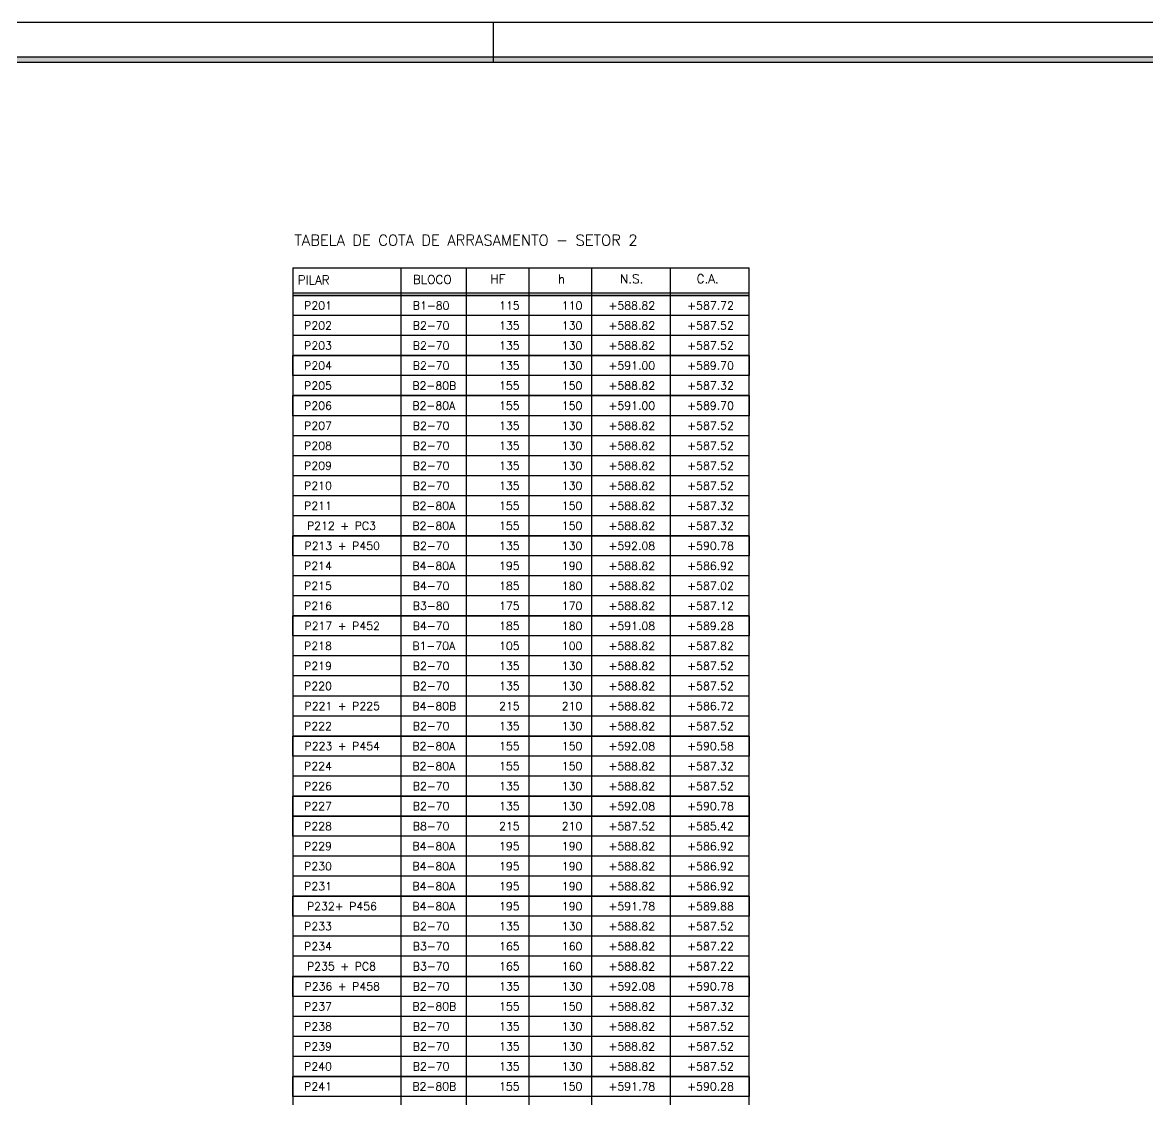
# Model space of a CAD drawing. Extents: x -5876 to 5291, y -572 to 5735.
# Drawn here: x 247 to 2355, y 3718 to 5735 of the extents above; entities that cross this region are included whole.
import ezdxf

# ---------------------------------------------------------------- set-up
doc = ezdxf.new("R2010")
doc.units = 0
doc.header["$LTSCALE"] = 75
doc.header["$MEASUREMENT"] = 0
doc.layers.get('0').update_dxf_attribs({"color": 245, "linetype": 'CONTINUOUS'})
for name, color, linetype in [('16', 5, 'CONTINUOUS'), ('226', 9, 'CONTINUOUS'), ('228', 7, 'CONTINUOUS'), ('241', 4, 'CONTINUOUS'), ('243', 9, 'CONTINUOUS'), ('246', 3, 'CONTINUOUS'), ('247', 10, 'CONTINUOUS'), ('7', 2, 'CONTINUOUS')]:
    doc.layers.add(name, color=color, linetype=linetype)
doc.styles.get("Standard").update_dxf_attribs({"font": 'ROMANS.SHX'})

msp = doc.modelspace()

# ---------------------------------------------------------------- linework, layer by layer
msp.add_line((1128.788708, 5735.409286), (1128.788708, 5660.409286))
for points in [[(-5876.211292, -572.090714), (5291.288708, -572.090714), (5291.288708, 5735.409286), (-5876.211292, 5735.409286), (-5876.211292, -572.090714)], [(5216.288708, -497.090714), (5216.288708, -507.590714), (-5699.211292, -507.590714), (-5699.211292, 5670.909286), (5216.288708, 5670.909286), (5216.288708, 5660.409286), (-5688.711292, 5660.409286), (-5688.711292, -497.090714), (5216.288708, -497.090714)], [(-5688.711292, -497.090714), (5216.288708, -497.090714), (5216.288708, 5660.409286), (-5688.711292, 5660.409286), (-5688.711292, -497.090714)]]:
    msp.add_lwpolyline(points)
for points in [[(-5688.711292, 5660.409286), (-5699.211292, 5670.909286), (5216.288708, 5670.909286)], [(-5688.711292, 5660.409286), (5216.288708, 5670.909286), (5216.288708, 5660.409286)]]:
    msp.add_solid(points)
at = {"layer": '226'}
for points in [[(753.665921, 4099.097576), (1608.665921, 4099.097576), (1608.665921, 4061.597576), (753.665921, 4061.597576), (753.665921, 4099.097576)], [(753.665921, 3761.597576), (1608.665921, 3761.597576), (1608.665921, 3724.097576), (753.665921, 3724.097576), (753.665921, 3761.597576)]]:
    msp.add_lwpolyline(points, dxfattribs=at)
at = {"layer": '241'}
msp.add_lwpolyline([(753.665921, 4249.097576), (1608.665921, 4249.097576), (1608.665921, 4211.597576), (753.665921, 4211.597576), (753.665921, 4249.097576)], dxfattribs=at)
at = {"layer": '243'}
for points in [[(753.665921, 5111.597576), (1608.665921, 5111.597576), (1608.665921, 5074.097576), (753.665921, 5074.097576), (753.665921, 5111.597576)], [(753.665921, 5036.597576), (1608.665921, 5036.597576), (1608.665921, 4999.097576), (753.665921, 4999.097576), (753.665921, 5036.597576)]]:
    msp.add_lwpolyline(points, dxfattribs=at)
at = {"layer": '246'}
for points in [[(753.665921, 4774.097576), (1608.665921, 4774.097576), (1608.665921, 4736.597576), (753.665921, 4736.597576), (753.665921, 4774.097576)], [(753.665921, 4399.097576), (1608.665921, 4399.097576), (1608.665921, 4361.597576), (753.665921, 4361.597576), (753.665921, 4399.097576)], [(753.665921, 4286.597576), (1608.665921, 4286.597576), (1608.665921, 4249.097576), (753.665921, 4249.097576), (753.665921, 4286.597576)], [(753.665921, 3949.097576), (1608.665921, 3949.097576), (1608.665921, 3911.597576), (753.665921, 3911.597576), (753.665921, 3949.097576)]]:
    msp.add_lwpolyline(points, dxfattribs=at)
at = {"layer": '247'}
msp.add_lwpolyline([(753.665921, 4624.097576), (1608.665921, 4624.097576), (1608.665921, 4586.597576), (753.665921, 4586.597576), (753.665921, 4624.097576)], dxfattribs=at)
at = {"layer": '7'}
for p, q in [((753.665921, 5275.736548), (1608.665921, 5275.736548)), ((753.665921, 5229.06335), (1608.665921, 5229.06335)), ((753.665921, 5224.097576), (1608.665921, 5224.097576)), ((753.665921, 5224.097576), (1608.665921, 5224.097576))]:
    msp.add_line(p, q, dxfattribs=at)
at = {"layer": '7', "color": 2}
for p, q in [((753.665921, 5275.736548), (753.665921, 5224.097576)), ((956.165921, 5224.097576), (956.165921, 5275.736548)), ((1078.665921, 5224.097576), (1078.665921, 5275.736548)), ((1196.165921, 5224.097576), (1196.165921, 5275.736548)), ((1313.665921, 5224.097576), (1313.665921, 5275.736548)), ((1461.165921, 5224.097576), (1461.165921, 5275.736548)), ((1608.665921, 5224.097576), (1608.665921, 5275.736548)), ((956.165921, 5224.097576), (753.665921, 5224.097576)), ((956.165921, 5224.097576), (753.665921, 5224.097576)), ((956.165921, 5224.097576), (753.665921, 5224.097576)), ((956.165921, 5224.097576), (753.665921, 5224.097576)), ((753.665921, 5224.097576), (753.665921, 5186.597576)), ((956.165921, 5224.097576), (753.665921, 5224.097576)), ((1078.665921, 5224.097576), (956.165921, 5224.097576)), ((1078.665921, 5224.097576), (956.165921, 5224.097576)), ((1078.665921, 5224.097576), (956.165921, 5224.097576)), ((1078.665921, 5224.097576), (956.165921, 5224.097576)), ((956.165921, 5186.597576), (956.165921, 5224.097576)), ((1078.665921, 5224.097576), (956.165921, 5224.097576)), ((1196.165921, 5224.097576), (1078.665921, 5224.097576)), ((1196.165921, 5224.097576), (1078.665921, 5224.097576)), ((1196.165921, 5224.097576), (1078.665921, 5224.097576)), ((1196.165921, 5224.097576), (1078.665921, 5224.097576)), ((1078.665921, 5186.597576), (1078.665921, 5224.097576)), ((1196.165921, 5224.097576), (1078.665921, 5224.097576)), ((1313.665921, 5224.097576), (1196.165921, 5224.097576)), ((1313.665921, 5224.097576), (1196.165921, 5224.097576)), ((1313.665921, 5224.097576), (1196.165921, 5224.097576)), ((1313.665921, 5224.097576), (1196.165921, 5224.097576)), ((1196.165921, 5186.597576), (1196.165921, 5224.097576)), ((1313.665921, 5224.097576), (1196.165921, 5224.097576)), ((1461.165921, 5224.097576), (1313.665921, 5224.097576)), ((1461.165921, 5224.097576), (1313.665921, 5224.097576)), ((1461.165921, 5224.097576), (1313.665921, 5224.097576)), ((1461.165921, 5224.097576), (1313.665921, 5224.097576)), ((1313.665921, 5186.597576), (1313.665921, 5224.097576)), ((1461.165921, 5224.097576), (1313.665921, 5224.097576)), ((1608.665921, 5224.097576), (1461.165921, 5224.097576)), ((1608.665921, 5224.097576), (1461.165921, 5224.097576)), ((1608.665921, 5224.097576), (1461.165921, 5224.097576)), ((1608.665921, 5224.097576), (1461.165921, 5224.097576)), ((1461.165921, 5186.597576), (1461.165921, 5224.097576)), ((1608.665921, 5224.097576), (1461.165921, 5224.097576)), ((1608.665921, 5186.597576), (1608.665921, 5224.097576)), ((956.165921, 5186.597576), (753.665921, 5186.597576)), ((753.665921, 5186.597576), (753.665921, 5149.097576)), ((1078.665921, 5186.597576), (956.165921, 5186.597576)), ((956.165921, 5149.097576), (956.165921, 5186.597576)), ((1196.165921, 5186.597576), (1078.665921, 5186.597576)), ((1078.665921, 5149.097576), (1078.665921, 5186.597576)), ((1313.665921, 5186.597576), (1196.165921, 5186.597576)), ((1196.165921, 5149.097576), (1196.165921, 5186.597576)), ((1461.165921, 5186.597576), (1313.665921, 5186.597576)), ((1313.665921, 5149.097576), (1313.665921, 5186.597576)), ((1608.665921, 5186.597576), (1461.165921, 5186.597576)), ((1461.165921, 5149.097576), (1461.165921, 5186.597576)), ((1608.665921, 5149.097576), (1608.665921, 5186.597576)), ((956.165921, 5149.097576), (753.665921, 5149.097576)), ((753.665921, 5149.097576), (753.665921, 5111.597576)), ((1078.665921, 5149.097576), (956.165921, 5149.097576)), ((956.165921, 5111.597576), (956.165921, 5149.097576)), ((1196.165921, 5149.097576), (1078.665921, 5149.097576)), ((1078.665921, 5111.597576), (1078.665921, 5149.097576)), ((1313.665921, 5149.097576), (1196.165921, 5149.097576)), ((1196.165921, 5111.597576), (1196.165921, 5149.097576)), ((1461.165921, 5149.097576), (1313.665921, 5149.097576)), ((1313.665921, 5111.597576), (1313.665921, 5149.097576)), ((1608.665921, 5149.097576), (1461.165921, 5149.097576)), ((1461.165921, 5111.597576), (1461.165921, 5149.097576)), ((1608.665921, 5111.597576), (1608.665921, 5149.097576)), ((956.165921, 5111.597576), (753.665921, 5111.597576)), ((753.665921, 5111.597576), (753.665921, 5074.097576)), ((1078.665921, 5111.597576), (956.165921, 5111.597576)), ((956.165921, 5074.097576), (956.165921, 5111.597576)), ((1196.165921, 5111.597576), (1078.665921, 5111.597576)), ((1078.665921, 5074.097576), (1078.665921, 5111.597576)), ((1313.665921, 5111.597576), (1196.165921, 5111.597576)), ((1196.165921, 5074.097576), (1196.165921, 5111.597576)), ((1461.165921, 5111.597576), (1313.665921, 5111.597576)), ((1313.665921, 5074.097576), (1313.665921, 5111.597576)), ((1608.665921, 5111.597576), (1461.165921, 5111.597576)), ((1461.165921, 5074.097576), (1461.165921, 5111.597576)), ((1608.665921, 5074.097576), (1608.665921, 5111.597576)), ((956.165921, 5074.097576), (753.665921, 5074.097576)), ((753.665921, 5074.097576), (753.665921, 5036.597576)), ((1078.665921, 5074.097576), (956.165921, 5074.097576)), ((956.165921, 5036.597576), (956.165921, 5074.097576)), ((1196.165921, 5074.097576), (1078.665921, 5074.097576)), ((1078.665921, 5036.597576), (1078.665921, 5074.097576)), ((1313.665921, 5074.097576), (1196.165921, 5074.097576)), ((1196.165921, 5036.597576), (1196.165921, 5074.097576)), ((1461.165921, 5074.097576), (1313.665921, 5074.097576)), ((1313.665921, 5036.597576), (1313.665921, 5074.097576)), ((1608.665921, 5074.097576), (1461.165921, 5074.097576)), ((1461.165921, 5036.597576), (1461.165921, 5074.097576)), ((1608.665921, 5036.597576), (1608.665921, 5074.097576)), ((956.165921, 5036.597576), (753.665921, 5036.597576)), ((753.665921, 5036.597576), (753.665921, 4999.097576)), ((1078.665921, 5036.597576), (956.165921, 5036.597576)), ((956.165921, 4999.097576), (956.165921, 5036.597576)), ((1196.165921, 5036.597576), (1078.665921, 5036.597576)), ((1078.665921, 4999.097576), (1078.665921, 5036.597576)), ((1313.665921, 5036.597576), (1196.165921, 5036.597576)), ((1196.165921, 4999.097576), (1196.165921, 5036.597576)), ((1461.165921, 5036.597576), (1313.665921, 5036.597576)), ((1313.665921, 4999.097576), (1313.665921, 5036.597576)), ((1608.665921, 5036.597576), (1461.165921, 5036.597576)), ((1461.165921, 4999.097576), (1461.165921, 5036.597576)), ((1608.665921, 4999.097576), (1608.665921, 5036.597576)), ((956.165921, 4999.097576), (753.665921, 4999.097576)), ((753.665921, 4999.097576), (753.665921, 4961.597576)), ((1078.665921, 4999.097576), (956.165921, 4999.097576)), ((956.165921, 4961.597576), (956.165921, 4999.097576)), ((1196.165921, 4999.097576), (1078.665921, 4999.097576)), ((1078.665921, 4961.597576), (1078.665921, 4999.097576)), ((1313.665921, 4999.097576), (1196.165921, 4999.097576)), ((1196.165921, 4961.597576), (1196.165921, 4999.097576)), ((1461.165921, 4999.097576), (1313.665921, 4999.097576)), ((1313.665921, 4961.597576), (1313.665921, 4999.097576)), ((1608.665921, 4999.097576), (1461.165921, 4999.097576)), ((1461.165921, 4961.597576), (1461.165921, 4999.097576)), ((1608.665921, 4961.597576), (1608.665921, 4999.097576)), ((956.165921, 4961.597576), (753.665921, 4961.597576)), ((753.665921, 4961.597576), (753.665921, 4924.097576)), ((1078.665921, 4961.597576), (956.165921, 4961.597576)), ((956.165921, 4924.097576), (956.165921, 4961.597576)), ((1196.165921, 4961.597576), (1078.665921, 4961.597576)), ((1078.665921, 4924.097576), (1078.665921, 4961.597576)), ((1313.665921, 4961.597576), (1196.165921, 4961.597576)), ((1196.165921, 4924.097576), (1196.165921, 4961.597576)), ((1461.165921, 4961.597576), (1313.665921, 4961.597576)), ((1313.665921, 4924.097576), (1313.665921, 4961.597576)), ((1608.665921, 4961.597576), (1461.165921, 4961.597576)), ((1461.165921, 4924.097576), (1461.165921, 4961.597576)), ((1608.665921, 4924.097576), (1608.665921, 4961.597576)), ((956.165921, 4924.097576), (753.665921, 4924.097576)), ((753.665921, 4924.097576), (753.665921, 4886.597576)), ((1078.665921, 4924.097576), (956.165921, 4924.097576)), ((956.165921, 4886.597576), (956.165921, 4924.097576)), ((1196.165921, 4924.097576), (1078.665921, 4924.097576)), ((1078.665921, 4886.597576), (1078.665921, 4924.097576)), ((1313.665921, 4924.097576), (1196.165921, 4924.097576)), ((1196.165921, 4886.597576), (1196.165921, 4924.097576)), ((1461.165921, 4924.097576), (1313.665921, 4924.097576)), ((1313.665921, 4886.597576), (1313.665921, 4924.097576)), ((1608.665921, 4924.097576), (1461.165921, 4924.097576)), ((1461.165921, 4886.597576), (1461.165921, 4924.097576)), ((1608.665921, 4886.597576), (1608.665921, 4924.097576)), ((956.165921, 4886.597576), (753.665921, 4886.597576)), ((753.665921, 4886.597576), (753.665921, 4849.097576)), ((1078.665921, 4886.597576), (956.165921, 4886.597576)), ((956.165921, 4849.097576), (956.165921, 4886.597576)), ((1196.165921, 4886.597576), (1078.665921, 4886.597576)), ((1078.665921, 4849.097576), (1078.665921, 4886.597576)), ((1313.665921, 4886.597576), (1196.165921, 4886.597576)), ((1196.165921, 4849.097576), (1196.165921, 4886.597576)), ((1461.165921, 4886.597576), (1313.665921, 4886.597576)), ((1313.665921, 4849.097576), (1313.665921, 4886.597576)), ((1608.665921, 4886.597576), (1461.165921, 4886.597576)), ((1461.165921, 4849.097576), (1461.165921, 4886.597576)), ((1608.665921, 4849.097576), (1608.665921, 4886.597576)), ((956.165921, 4849.097576), (753.665921, 4849.097576)), ((753.665921, 4849.097576), (753.665921, 4811.597576)), ((1078.665921, 4849.097576), (956.165921, 4849.097576)), ((956.165921, 4811.597576), (956.165921, 4849.097576)), ((1196.165921, 4849.097576), (1078.665921, 4849.097576)), ((1078.665921, 4811.597576), (1078.665921, 4849.097576)), ((1313.665921, 4849.097576), (1196.165921, 4849.097576)), ((1196.165921, 4811.597576), (1196.165921, 4849.097576)), ((1461.165921, 4849.097576), (1313.665921, 4849.097576)), ((1313.665921, 4811.597576), (1313.665921, 4849.097576)), ((1608.665921, 4849.097576), (1461.165921, 4849.097576)), ((1461.165921, 4811.597576), (1461.165921, 4849.097576)), ((1608.665921, 4811.597576), (1608.665921, 4849.097576)), ((956.165921, 4811.597576), (753.665921, 4811.597576)), ((753.665921, 4811.597576), (753.665921, 4774.097576)), ((1078.665921, 4811.597576), (956.165921, 4811.597576)), ((956.165921, 4774.097576), (956.165921, 4811.597576)), ((1196.165921, 4811.597576), (1078.665921, 4811.597576)), ((1078.665921, 4774.097576), (1078.665921, 4811.597576)), ((1313.665921, 4811.597576), (1196.165921, 4811.597576)), ((1196.165921, 4774.097576), (1196.165921, 4811.597576)), ((1461.165921, 4811.597576), (1313.665921, 4811.597576)), ((1313.665921, 4774.097576), (1313.665921, 4811.597576)), ((1608.665921, 4811.597576), (1461.165921, 4811.597576)), ((1461.165921, 4774.097576), (1461.165921, 4811.597576)), ((1608.665921, 4774.097576), (1608.665921, 4811.597576)), ((956.165921, 4774.097576), (753.665921, 4774.097576)), ((753.665921, 4774.097576), (753.665921, 4736.597576)), ((1078.665921, 4774.097576), (956.165921, 4774.097576)), ((956.165921, 4736.597576), (956.165921, 4774.097576)), ((1196.165921, 4774.097576), (1078.665921, 4774.097576)), ((1078.665921, 4736.597576), (1078.665921, 4774.097576)), ((1313.665921, 4774.097576), (1196.165921, 4774.097576)), ((1196.165921, 4736.597576), (1196.165921, 4774.097576)), ((1461.165921, 4774.097576), (1313.665921, 4774.097576)), ((1313.665921, 4736.597576), (1313.665921, 4774.097576)), ((1608.665921, 4774.097576), (1461.165921, 4774.097576)), ((1461.165921, 4736.597576), (1461.165921, 4774.097576)), ((1608.665921, 4736.597576), (1608.665921, 4774.097576)), ((956.165921, 4736.597576), (753.665921, 4736.597576)), ((753.665921, 4736.597576), (753.665921, 4699.097576)), ((1078.665921, 4736.597576), (956.165921, 4736.597576)), ((956.165921, 4699.097576), (956.165921, 4736.597576)), ((1196.165921, 4736.597576), (1078.665921, 4736.597576)), ((1078.665921, 4699.097576), (1078.665921, 4736.597576)), ((1313.665921, 4736.597576), (1196.165921, 4736.597576)), ((1196.165921, 4699.097576), (1196.165921, 4736.597576)), ((1461.165921, 4736.597576), (1313.665921, 4736.597576)), ((1313.665921, 4699.097576), (1313.665921, 4736.597576)), ((1608.665921, 4736.597576), (1461.165921, 4736.597576)), ((1461.165921, 4699.097576), (1461.165921, 4736.597576)), ((1608.665921, 4699.097576), (1608.665921, 4736.597576)), ((956.165921, 4699.097576), (753.665921, 4699.097576)), ((753.665921, 4699.097576), (753.665921, 4661.597576)), ((1078.665921, 4699.097576), (956.165921, 4699.097576)), ((956.165921, 4661.597576), (956.165921, 4699.097576)), ((1196.165921, 4699.097576), (1078.665921, 4699.097576)), ((1078.665921, 4661.597576), (1078.665921, 4699.097576)), ((1313.665921, 4699.097576), (1196.165921, 4699.097576)), ((1196.165921, 4661.597576), (1196.165921, 4699.097576)), ((1461.165921, 4699.097576), (1313.665921, 4699.097576)), ((1313.665921, 4661.597576), (1313.665921, 4699.097576)), ((1608.665921, 4699.097576), (1461.165921, 4699.097576)), ((1461.165921, 4661.597576), (1461.165921, 4699.097576)), ((1608.665921, 4661.597576), (1608.665921, 4699.097576)), ((956.165921, 4661.597576), (753.665921, 4661.597576)), ((753.665921, 4661.597576), (753.665921, 4624.097576)), ((1078.665921, 4661.597576), (956.165921, 4661.597576)), ((956.165921, 4624.097576), (956.165921, 4661.597576)), ((1196.165921, 4661.597576), (1078.665921, 4661.597576)), ((1078.665921, 4624.097576), (1078.665921, 4661.597576)), ((1313.665921, 4661.597576), (1196.165921, 4661.597576)), ((1196.165921, 4624.097576), (1196.165921, 4661.597576)), ((1461.165921, 4661.597576), (1313.665921, 4661.597576)), ((1313.665921, 4624.097576), (1313.665921, 4661.597576)), ((1608.665921, 4661.597576), (1461.165921, 4661.597576)), ((1461.165921, 4624.097576), (1461.165921, 4661.597576)), ((1608.665921, 4624.097576), (1608.665921, 4661.597576)), ((956.165921, 4624.097576), (753.665921, 4624.097576)), ((753.665921, 4624.097576), (753.665921, 4586.597576)), ((1078.665921, 4624.097576), (956.165921, 4624.097576)), ((956.165921, 4586.597576), (956.165921, 4624.097576)), ((1196.165921, 4624.097576), (1078.665921, 4624.097576)), ((1078.665921, 4586.597576), (1078.665921, 4624.097576)), ((1313.665921, 4624.097576), (1196.165921, 4624.097576)), ((1196.165921, 4586.597576), (1196.165921, 4624.097576)), ((1461.165921, 4624.097576), (1313.665921, 4624.097576)), ((1313.665921, 4586.597576), (1313.665921, 4624.097576)), ((1608.665921, 4624.097576), (1461.165921, 4624.097576)), ((1461.165921, 4586.597576), (1461.165921, 4624.097576)), ((1608.665921, 4586.597576), (1608.665921, 4624.097576)), ((956.165921, 4586.597576), (753.665921, 4586.597576)), ((753.665921, 4586.597576), (753.665921, 4549.097576)), ((1078.665921, 4586.597576), (956.165921, 4586.597576)), ((956.165921, 4549.097576), (956.165921, 4586.597576)), ((1196.165921, 4586.597576), (1078.665921, 4586.597576)), ((1078.665921, 4549.097576), (1078.665921, 4586.597576)), ((1313.665921, 4586.597576), (1196.165921, 4586.597576)), ((1196.165921, 4549.097576), (1196.165921, 4586.597576)), ((1461.165921, 4586.597576), (1313.665921, 4586.597576)), ((1313.665921, 4549.097576), (1313.665921, 4586.597576)), ((1608.665921, 4586.597576), (1461.165921, 4586.597576)), ((1461.165921, 4549.097576), (1461.165921, 4586.597576)), ((1608.665921, 4549.097576), (1608.665921, 4586.597576)), ((956.165921, 4549.097576), (753.665921, 4549.097576)), ((753.665921, 4549.097576), (753.665921, 4511.597576)), ((1078.665921, 4549.097576), (956.165921, 4549.097576)), ((956.165921, 4511.597576), (956.165921, 4549.097576)), ((1196.165921, 4549.097576), (1078.665921, 4549.097576)), ((1078.665921, 4511.597576), (1078.665921, 4549.097576)), ((1313.665921, 4549.097576), (1196.165921, 4549.097576)), ((1196.165921, 4511.597576), (1196.165921, 4549.097576)), ((1461.165921, 4549.097576), (1313.665921, 4549.097576)), ((1313.665921, 4511.597576), (1313.665921, 4549.097576)), ((1608.665921, 4549.097576), (1461.165921, 4549.097576)), ((1461.165921, 4511.597576), (1461.165921, 4549.097576)), ((1608.665921, 4511.597576), (1608.665921, 4549.097576)), ((956.165921, 4511.597576), (753.665921, 4511.597576)), ((753.665921, 4511.597576), (753.665921, 4474.097576)), ((1078.665921, 4511.597576), (956.165921, 4511.597576)), ((956.165921, 4474.097576), (956.165921, 4511.597576)), ((1196.165921, 4511.597576), (1078.665921, 4511.597576)), ((1078.665921, 4474.097576), (1078.665921, 4511.597576)), ((1313.665921, 4511.597576), (1196.165921, 4511.597576)), ((1196.165921, 4474.097576), (1196.165921, 4511.597576)), ((1461.165921, 4511.597576), (1313.665921, 4511.597576)), ((1313.665921, 4474.097576), (1313.665921, 4511.597576)), ((1608.665921, 4511.597576), (1461.165921, 4511.597576)), ((1461.165921, 4474.097576), (1461.165921, 4511.597576)), ((1608.665921, 4474.097576), (1608.665921, 4511.597576)), ((956.165921, 4474.097576), (753.665921, 4474.097576)), ((753.665921, 4474.097576), (753.665921, 4436.597576)), ((1078.665921, 4474.097576), (956.165921, 4474.097576)), ((956.165921, 4436.597576), (956.165921, 4474.097576)), ((1196.165921, 4474.097576), (1078.665921, 4474.097576)), ((1078.665921, 4436.597576), (1078.665921, 4474.097576)), ((1313.665921, 4474.097576), (1196.165921, 4474.097576)), ((1196.165921, 4436.597576), (1196.165921, 4474.097576)), ((1461.165921, 4474.097576), (1313.665921, 4474.097576)), ((1313.665921, 4436.597576), (1313.665921, 4474.097576)), ((1608.665921, 4474.097576), (1461.165921, 4474.097576)), ((1461.165921, 4436.597576), (1461.165921, 4474.097576)), ((1608.665921, 4436.597576), (1608.665921, 4474.097576)), ((956.165921, 4436.597576), (753.665921, 4436.597576)), ((753.665921, 4436.597576), (753.665921, 4399.097576)), ((1078.665921, 4436.597576), (956.165921, 4436.597576)), ((956.165921, 4399.097576), (956.165921, 4436.597576)), ((1196.165921, 4436.597576), (1078.665921, 4436.597576)), ((1078.665921, 4399.097576), (1078.665921, 4436.597576)), ((1313.665921, 4436.597576), (1196.165921, 4436.597576)), ((1196.165921, 4399.097576), (1196.165921, 4436.597576)), ((1461.165921, 4436.597576), (1313.665921, 4436.597576)), ((1313.665921, 4399.097576), (1313.665921, 4436.597576)), ((1608.665921, 4436.597576), (1461.165921, 4436.597576)), ((1461.165921, 4399.097576), (1461.165921, 4436.597576)), ((1608.665921, 4399.097576), (1608.665921, 4436.597576)), ((956.165921, 4399.097576), (753.665921, 4399.097576)), ((753.665921, 4399.097576), (753.665921, 4361.597576)), ((1078.665921, 4399.097576), (956.165921, 4399.097576)), ((956.165921, 4361.597576), (956.165921, 4399.097576)), ((1196.165921, 4399.097576), (1078.665921, 4399.097576)), ((1078.665921, 4361.597576), (1078.665921, 4399.097576)), ((1313.665921, 4399.097576), (1196.165921, 4399.097576)), ((1196.165921, 4361.597576), (1196.165921, 4399.097576)), ((1461.165921, 4399.097576), (1313.665921, 4399.097576)), ((1313.665921, 4361.597576), (1313.665921, 4399.097576)), ((1608.665921, 4399.097576), (1461.165921, 4399.097576)), ((1461.165921, 4361.597576), (1461.165921, 4399.097576)), ((1608.665921, 4361.597576), (1608.665921, 4399.097576)), ((956.165921, 4361.597576), (753.665921, 4361.597576)), ((753.665921, 4361.597576), (753.665921, 4324.097576)), ((1078.665921, 4361.597576), (956.165921, 4361.597576)), ((956.165921, 4324.097576), (956.165921, 4361.597576)), ((1196.165921, 4361.597576), (1078.665921, 4361.597576)), ((1078.665921, 4324.097576), (1078.665921, 4361.597576)), ((1313.665921, 4361.597576), (1196.165921, 4361.597576)), ((1196.165921, 4324.097576), (1196.165921, 4361.597576)), ((1461.165921, 4361.597576), (1313.665921, 4361.597576)), ((1313.665921, 4324.097576), (1313.665921, 4361.597576)), ((1608.665921, 4361.597576), (1461.165921, 4361.597576)), ((1461.165921, 4324.097576), (1461.165921, 4361.597576)), ((1608.665921, 4324.097576), (1608.665921, 4361.597576)), ((956.165921, 4324.097576), (753.665921, 4324.097576)), ((753.665921, 4324.097576), (753.665921, 4286.597576)), ((1078.665921, 4324.097576), (956.165921, 4324.097576)), ((956.165921, 4286.597576), (956.165921, 4324.097576)), ((1196.165921, 4324.097576), (1078.665921, 4324.097576)), ((1078.665921, 4286.597576), (1078.665921, 4324.097576)), ((1313.665921, 4324.097576), (1196.165921, 4324.097576)), ((1196.165921, 4286.597576), (1196.165921, 4324.097576)), ((1461.165921, 4324.097576), (1313.665921, 4324.097576)), ((1313.665921, 4286.597576), (1313.665921, 4324.097576)), ((1608.665921, 4324.097576), (1461.165921, 4324.097576)), ((1461.165921, 4286.597576), (1461.165921, 4324.097576)), ((1608.665921, 4286.597576), (1608.665921, 4324.097576)), ((956.165921, 4286.597576), (753.665921, 4286.597576)), ((753.665921, 4286.597576), (753.665921, 4249.097576)), ((1078.665921, 4286.597576), (956.165921, 4286.597576)), ((956.165921, 4249.097576), (956.165921, 4286.597576)), ((1196.165921, 4286.597576), (1078.665921, 4286.597576)), ((1078.665921, 4249.097576), (1078.665921, 4286.597576)), ((1313.665921, 4286.597576), (1196.165921, 4286.597576)), ((1196.165921, 4249.097576), (1196.165921, 4286.597576)), ((1461.165921, 4286.597576), (1313.665921, 4286.597576)), ((1313.665921, 4249.097576), (1313.665921, 4286.597576)), ((1608.665921, 4286.597576), (1461.165921, 4286.597576)), ((1461.165921, 4249.097576), (1461.165921, 4286.597576)), ((1608.665921, 4249.097576), (1608.665921, 4286.597576)), ((956.165921, 4249.097576), (753.665921, 4249.097576)), ((753.665921, 4249.097576), (753.665921, 4211.597576)), ((1078.665921, 4249.097576), (956.165921, 4249.097576)), ((956.165921, 4211.597576), (956.165921, 4249.097576)), ((1196.165921, 4249.097576), (1078.665921, 4249.097576)), ((1078.665921, 4211.597576), (1078.665921, 4249.097576)), ((1313.665921, 4249.097576), (1196.165921, 4249.097576)), ((1196.165921, 4211.597576), (1196.165921, 4249.097576)), ((1461.165921, 4249.097576), (1313.665921, 4249.097576)), ((1313.665921, 4211.597576), (1313.665921, 4249.097576)), ((1608.665921, 4249.097576), (1461.165921, 4249.097576)), ((1461.165921, 4211.597576), (1461.165921, 4249.097576)), ((1608.665921, 4211.597576), (1608.665921, 4249.097576)), ((956.165921, 4211.597576), (753.665921, 4211.597576)), ((753.665921, 4211.597576), (753.665921, 4174.097576)), ((1078.665921, 4211.597576), (956.165921, 4211.597576)), ((956.165921, 4174.097576), (956.165921, 4211.597576)), ((1196.165921, 4211.597576), (1078.665921, 4211.597576)), ((1078.665921, 4174.097576), (1078.665921, 4211.597576)), ((1313.665921, 4211.597576), (1196.165921, 4211.597576)), ((1196.165921, 4174.097576), (1196.165921, 4211.597576)), ((1461.165921, 4211.597576), (1313.665921, 4211.597576)), ((1313.665921, 4174.097576), (1313.665921, 4211.597576)), ((1608.665921, 4211.597576), (1461.165921, 4211.597576)), ((1461.165921, 4174.097576), (1461.165921, 4211.597576)), ((1608.665921, 4174.097576), (1608.665921, 4211.597576)), ((956.165921, 4174.097576), (753.665921, 4174.097576)), ((753.665921, 4174.097576), (753.665921, 4136.597576)), ((1078.665921, 4174.097576), (956.165921, 4174.097576)), ((956.165921, 4136.597576), (956.165921, 4174.097576)), ((1196.165921, 4174.097576), (1078.665921, 4174.097576)), ((1078.665921, 4136.597576), (1078.665921, 4174.097576)), ((1313.665921, 4174.097576), (1196.165921, 4174.097576)), ((1196.165921, 4136.597576), (1196.165921, 4174.097576)), ((1461.165921, 4174.097576), (1313.665921, 4174.097576)), ((1313.665921, 4136.597576), (1313.665921, 4174.097576)), ((1608.665921, 4174.097576), (1461.165921, 4174.097576)), ((1461.165921, 4136.597576), (1461.165921, 4174.097576)), ((1608.665921, 4136.597576), (1608.665921, 4174.097576)), ((956.165921, 4136.597576), (753.665921, 4136.597576)), ((753.665921, 4136.597576), (753.665921, 4099.097576)), ((1078.665921, 4136.597576), (956.165921, 4136.597576)), ((956.165921, 4099.097576), (956.165921, 4136.597576)), ((1196.165921, 4136.597576), (1078.665921, 4136.597576)), ((1078.665921, 4099.097576), (1078.665921, 4136.597576)), ((1313.665921, 4136.597576), (1196.165921, 4136.597576)), ((1196.165921, 4099.097576), (1196.165921, 4136.597576)), ((1461.165921, 4136.597576), (1313.665921, 4136.597576)), ((1313.665921, 4099.097576), (1313.665921, 4136.597576)), ((1608.665921, 4136.597576), (1461.165921, 4136.597576)), ((1461.165921, 4099.097576), (1461.165921, 4136.597576)), ((1608.665921, 4099.097576), (1608.665921, 4136.597576)), ((956.165921, 4099.097576), (753.665921, 4099.097576)), ((753.665921, 4099.097576), (753.665921, 4061.597576)), ((1078.665921, 4099.097576), (956.165921, 4099.097576)), ((956.165921, 4061.597576), (956.165921, 4099.097576)), ((1196.165921, 4099.097576), (1078.665921, 4099.097576)), ((1078.665921, 4061.597576), (1078.665921, 4099.097576)), ((1313.665921, 4099.097576), (1196.165921, 4099.097576)), ((1196.165921, 4061.597576), (1196.165921, 4099.097576)), ((1461.165921, 4099.097576), (1313.665921, 4099.097576)), ((1313.665921, 4061.597576), (1313.665921, 4099.097576)), ((1608.665921, 4099.097576), (1461.165921, 4099.097576)), ((1461.165921, 4061.597576), (1461.165921, 4099.097576)), ((1608.665921, 4061.597576), (1608.665921, 4099.097576)), ((956.165921, 4061.597576), (753.665921, 4061.597576)), ((753.665921, 4061.597576), (753.665921, 4024.097576)), ((1078.665921, 4061.597576), (956.165921, 4061.597576)), ((956.165921, 4024.097576), (956.165921, 4061.597576)), ((1196.165921, 4061.597576), (1078.665921, 4061.597576)), ((1078.665921, 4024.097576), (1078.665921, 4061.597576)), ((1313.665921, 4061.597576), (1196.165921, 4061.597576)), ((1196.165921, 4024.097576), (1196.165921, 4061.597576)), ((1461.165921, 4061.597576), (1313.665921, 4061.597576)), ((1313.665921, 4024.097576), (1313.665921, 4061.597576)), ((1608.665921, 4061.597576), (1461.165921, 4061.597576)), ((1461.165921, 4024.097576), (1461.165921, 4061.597576)), ((1608.665921, 4024.097576), (1608.665921, 4061.597576)), ((956.165921, 4024.097576), (753.665921, 4024.097576)), ((753.665921, 4024.097576), (753.665921, 3986.597576)), ((1078.665921, 4024.097576), (956.165921, 4024.097576)), ((956.165921, 3986.597576), (956.165921, 4024.097576)), ((1196.165921, 4024.097576), (1078.665921, 4024.097576)), ((1078.665921, 3986.597576), (1078.665921, 4024.097576)), ((1313.665921, 4024.097576), (1196.165921, 4024.097576)), ((1196.165921, 3986.597576), (1196.165921, 4024.097576)), ((1461.165921, 4024.097576), (1313.665921, 4024.097576)), ((1313.665921, 3986.597576), (1313.665921, 4024.097576)), ((1608.665921, 4024.097576), (1461.165921, 4024.097576)), ((1461.165921, 3986.597576), (1461.165921, 4024.097576)), ((1608.665921, 3986.597576), (1608.665921, 4024.097576)), ((956.165921, 3986.597576), (753.665921, 3986.597576)), ((753.665921, 3986.597576), (753.665921, 3949.097576)), ((1078.665921, 3986.597576), (956.165921, 3986.597576)), ((956.165921, 3949.097576), (956.165921, 3986.597576)), ((1196.165921, 3986.597576), (1078.665921, 3986.597576)), ((1078.665921, 3949.097576), (1078.665921, 3986.597576)), ((1313.665921, 3986.597576), (1196.165921, 3986.597576)), ((1196.165921, 3949.097576), (1196.165921, 3986.597576)), ((1461.165921, 3986.597576), (1313.665921, 3986.597576)), ((1313.665921, 3949.097576), (1313.665921, 3986.597576)), ((1608.665921, 3986.597576), (1461.165921, 3986.597576)), ((1461.165921, 3949.097576), (1461.165921, 3986.597576)), ((1608.665921, 3949.097576), (1608.665921, 3986.597576)), ((956.165921, 3949.097576), (753.665921, 3949.097576)), ((753.665921, 3949.097576), (753.665921, 3911.597576)), ((1078.665921, 3949.097576), (956.165921, 3949.097576)), ((956.165921, 3911.597576), (956.165921, 3949.097576)), ((1196.165921, 3949.097576), (1078.665921, 3949.097576)), ((1078.665921, 3911.597576), (1078.665921, 3949.097576)), ((1313.665921, 3949.097576), (1196.165921, 3949.097576)), ((1196.165921, 3911.597576), (1196.165921, 3949.097576)), ((1461.165921, 3949.097576), (1313.665921, 3949.097576)), ((1313.665921, 3911.597576), (1313.665921, 3949.097576)), ((1608.665921, 3949.097576), (1461.165921, 3949.097576)), ((1461.165921, 3911.597576), (1461.165921, 3949.097576)), ((1608.665921, 3911.597576), (1608.665921, 3949.097576)), ((956.165921, 3911.597576), (753.665921, 3911.597576)), ((753.665921, 3911.597576), (753.665921, 3874.097576)), ((1078.665921, 3911.597576), (956.165921, 3911.597576)), ((956.165921, 3874.097576), (956.165921, 3911.597576)), ((1196.165921, 3911.597576), (1078.665921, 3911.597576)), ((1078.665921, 3874.097576), (1078.665921, 3911.597576)), ((1313.665921, 3911.597576), (1196.165921, 3911.597576)), ((1196.165921, 3874.097576), (1196.165921, 3911.597576)), ((1461.165921, 3911.597576), (1313.665921, 3911.597576)), ((1313.665921, 3874.097576), (1313.665921, 3911.597576)), ((1608.665921, 3911.597576), (1461.165921, 3911.597576)), ((1461.165921, 3874.097576), (1461.165921, 3911.597576)), ((1608.665921, 3874.097576), (1608.665921, 3911.597576)), ((956.165921, 3874.097576), (753.665921, 3874.097576)), ((753.665921, 3874.097576), (753.665921, 3836.597576)), ((1078.665921, 3874.097576), (956.165921, 3874.097576)), ((956.165921, 3836.597576), (956.165921, 3874.097576)), ((1196.165921, 3874.097576), (1078.665921, 3874.097576)), ((1078.665921, 3836.597576), (1078.665921, 3874.097576)), ((1313.665921, 3874.097576), (1196.165921, 3874.097576)), ((1196.165921, 3836.597576), (1196.165921, 3874.097576)), ((1461.165921, 3874.097576), (1313.665921, 3874.097576)), ((1313.665921, 3836.597576), (1313.665921, 3874.097576)), ((1608.665921, 3874.097576), (1461.165921, 3874.097576)), ((1461.165921, 3836.597576), (1461.165921, 3874.097576)), ((1608.665921, 3836.597576), (1608.665921, 3874.097576)), ((956.165921, 3836.597576), (753.665921, 3836.597576)), ((753.665921, 3836.597576), (753.665921, 3799.097576)), ((1078.665921, 3836.597576), (956.165921, 3836.597576)), ((956.165921, 3799.097576), (956.165921, 3836.597576)), ((1196.165921, 3836.597576), (1078.665921, 3836.597576)), ((1078.665921, 3799.097576), (1078.665921, 3836.597576)), ((1313.665921, 3836.597576), (1196.165921, 3836.597576)), ((1196.165921, 3799.097576), (1196.165921, 3836.597576)), ((1461.165921, 3836.597576), (1313.665921, 3836.597576)), ((1313.665921, 3799.097576), (1313.665921, 3836.597576)), ((1608.665921, 3836.597576), (1461.165921, 3836.597576)), ((1461.165921, 3799.097576), (1461.165921, 3836.597576)), ((1608.665921, 3799.097576), (1608.665921, 3836.597576)), ((956.165921, 3799.097576), (753.665921, 3799.097576)), ((753.665921, 3799.097576), (753.665921, 3761.597576)), ((1078.665921, 3799.097576), (956.165921, 3799.097576)), ((956.165921, 3761.597576), (956.165921, 3799.097576)), ((1196.165921, 3799.097576), (1078.665921, 3799.097576)), ((1078.665921, 3761.597576), (1078.665921, 3799.097576)), ((1313.665921, 3799.097576), (1196.165921, 3799.097576)), ((1196.165921, 3761.597576), (1196.165921, 3799.097576)), ((1461.165921, 3799.097576), (1313.665921, 3799.097576)), ((1313.665921, 3761.597576), (1313.665921, 3799.097576)), ((1608.665921, 3799.097576), (1461.165921, 3799.097576)), ((1461.165921, 3761.597576), (1461.165921, 3799.097576)), ((1608.665921, 3761.597576), (1608.665921, 3799.097576)), ((956.165921, 3761.597576), (753.665921, 3761.597576)), ((753.665921, 3761.597576), (753.665921, 3724.097576)), ((1078.665921, 3761.597576), (956.165921, 3761.597576)), ((956.165921, 3724.097576), (956.165921, 3761.597576)), ((1196.165921, 3761.597576), (1078.665921, 3761.597576)), ((1078.665921, 3724.097576), (1078.665921, 3761.597576)), ((1313.665921, 3761.597576), (1196.165921, 3761.597576)), ((1196.165921, 3724.097576), (1196.165921, 3761.597576)), ((1461.165921, 3761.597576), (1313.665921, 3761.597576)), ((1313.665921, 3724.097576), (1313.665921, 3761.597576)), ((1608.665921, 3761.597576), (1461.165921, 3761.597576)), ((1461.165921, 3724.097576), (1461.165921, 3761.597576)), ((1608.665921, 3724.097576), (1608.665921, 3761.597576)), ((956.165921, 3724.097576), (753.665921, 3724.097576)), ((753.665921, 3724.097576), (753.665921, 3686.597576)), ((1078.665921, 3724.097576), (956.165921, 3724.097576)), ((956.165921, 3686.597576), (956.165921, 3724.097576)), ((1196.165921, 3724.097576), (1078.665921, 3724.097576)), ((1078.665921, 3686.597576), (1078.665921, 3724.097576)), ((1313.665921, 3724.097576), (1196.165921, 3724.097576)), ((1196.165921, 3686.597576), (1196.165921, 3724.097576)), ((1461.165921, 3724.097576), (1313.665921, 3724.097576)), ((1313.665921, 3686.597576), (1313.665921, 3724.097576)), ((1608.665921, 3724.097576), (1461.165921, 3724.097576)), ((1461.165921, 3686.597576), (1461.165921, 3724.097576)), ((1608.665921, 3686.597576), (1608.665921, 3724.097576))]:
    msp.add_line(p, q, dxfattribs=at)

# ---------------------------------------------------------------- texts
at = {"layer": '16', "color": 5}
msp.add_text('TABELA DE COTA DE ARRASAMENTO - SETOR 2', height=20.25, dxfattribs=at).set_placement((756.395511, 5317.56936))
at = {"layer": '16'}
for s, p in [('PILAR', (762.488333, 5245.061547)), ('BLOCO', (978.294731, 5245.883248)), ('HF', (1123.659745, 5246.706819)), ('h', (1250.151631, 5246.706819)), ('N.S.', (1366.418475, 5247.170744)), ('C.A.', (1509.956034, 5247.340617))]:
    msp.add_text(s, height=16.5, dxfattribs=at).set_placement(p)
at = {"layer": '228', "color": 7}
for s, p in [(' P201', (764.314364, 5197.847576)), ('B1-80', (978.149277, 5197.847576)), ('115', (1139.915921, 5197.847576)), ('110', (1257.415921, 5197.847576)), ('+588.82', (1344.915921, 5197.847576)), ('+587.72', (1492.415921, 5197.847576)), (' P202', (764.314364, 5160.347576)), ('B2-70', (978.149277, 5160.347576)), ('135', (1139.915921, 5160.347576)), ('130', (1257.415921, 5160.347576)), ('+588.82', (1344.915921, 5160.347576)), ('+587.52', (1492.415921, 5160.347576)), (' P203', (764.314364, 5122.847576)), ('B2-70', (978.149277, 5122.847576)), ('135', (1139.915921, 5122.847576)), ('130', (1257.415921, 5122.847576)), ('+588.82', (1344.915921, 5122.847576)), ('+587.52', (1492.415921, 5122.847576)), (' P204', (764.314364, 5085.347576)), ('B2-70', (978.149277, 5085.347576)), ('135', (1139.915921, 5085.347576)), ('130', (1257.415921, 5085.347576)), ('+591.00', (1344.915921, 5085.347576)), ('+589.70', (1492.415921, 5085.347576)), (' P205', (764.314364, 5047.847576)), ('B2-80B', (977.415921, 5047.847576)), ('155', (1139.915921, 5047.847576)), ('150', (1257.415921, 5047.847576)), ('+588.82', (1344.915921, 5047.847576)), ('+587.32', (1492.415921, 5047.847576)), (' P206', (764.314364, 5010.347576)), ('B2-80A', (977.415921, 5010.347576)), ('155', (1139.915921, 5010.347576)), ('150', (1257.415921, 5010.347576)), ('+591.00', (1344.915921, 5010.347576)), ('+589.70', (1492.415921, 5010.347576)), (' P207', (764.314364, 4972.847576)), ('B2-70', (978.149277, 4972.847576)), ('135', (1139.915921, 4972.847576)), ('130', (1257.415921, 4972.847576)), ('+588.82', (1344.915921, 4972.847576)), ('+587.52', (1492.415921, 4972.847576)), (' P208', (764.314364, 4935.347576)), ('B2-70', (978.149277, 4935.347576)), ('135', (1139.915921, 4935.347576)), ('130', (1257.415921, 4935.347576)), ('+588.82', (1344.915921, 4935.347576)), ('+587.52', (1492.415921, 4935.347576)), (' P209', (764.314364, 4897.847576)), ('B2-70', (978.149277, 4897.847576)), ('135', (1139.915921, 4897.847576)), ('130', (1257.415921, 4897.847576)), ('+588.82', (1344.915921, 4897.847576)), ('+587.52', (1492.415921, 4897.847576)), (' P210', (764.314364, 4860.347576)), ('B2-70', (978.149277, 4860.347576)), ('135', (1139.915921, 4860.347576)), ('130', (1257.415921, 4860.347576)), ('+588.82', (1344.915921, 4860.347576)), ('+587.52', (1492.415921, 4860.347576)), (' P211', (764.314364, 4822.847576)), ('B2-80A', (977.415921, 4822.847576)), ('155', (1139.915921, 4822.847576)), ('150', (1257.415921, 4822.847576)), ('+588.82', (1344.915921, 4822.847576)), ('+587.32', (1492.415921, 4822.847576)), ('P212 + PC3', (779.915921, 4785.347576)), ('B2-80A', (977.415921, 4785.347576)), ('155', (1139.915921, 4785.347576)), ('150', (1257.415921, 4785.347576)), ('+588.82', (1344.915921, 4785.347576)), ('+587.32', (1492.415921, 4785.347576)), (' P213 + P450', (764.915921, 4747.847576)), ('B2-70', (978.149277, 4747.847576)), ('135', (1139.915921, 4747.847576)), ('130', (1257.415921, 4747.847576)), ('+592.08', (1344.915921, 4747.847576)), ('+590.78', (1492.415921, 4747.847576)), (' P214', (764.314364, 4710.347576)), ('B4-80A', (977.415921, 4710.347576)), ('195', (1139.915921, 4710.347576)), ('190', (1257.415921, 4710.347576)), ('+588.82', (1344.915921, 4710.347576)), ('+586.92', (1492.415921, 4710.347576)), (' P215', (764.314364, 4672.847576)), ('B4-70', (978.149277, 4672.847576)), ('185', (1139.915921, 4672.847576)), ('180', (1257.415921, 4672.847576)), ('+588.82', (1344.915921, 4672.847576)), ('+587.02', (1492.415921, 4672.847576)), (' P216', (764.314364, 4635.347576)), ('B3-80', (978.149277, 4635.347576)), ('175', (1139.915921, 4635.347576)), ('170', (1257.415921, 4635.347576)), ('+588.82', (1344.915921, 4635.347576)), ('+587.12', (1492.415921, 4635.347576)), (' P217 + P452', (764.915921, 4597.847576)), ('B4-70', (978.149277, 4597.847576)), ('185', (1139.915921, 4597.847576)), ('180', (1257.415921, 4597.847576)), ('+591.08', (1344.915921, 4597.847576)), ('+589.28', (1492.415921, 4597.847576)), (' P218', (764.314364, 4560.347576)), ('B1-70A', (977.415921, 4560.347576)), ('105', (1139.915921, 4560.347576)), ('100', (1257.415921, 4560.347576)), ('+588.82', (1344.915921, 4560.347576)), ('+587.82', (1492.415921, 4560.347576)), (' P219', (764.314364, 4522.847576)), ('B2-70', (978.149277, 4522.847576)), ('135', (1139.915921, 4522.847576)), ('130', (1257.415921, 4522.847576)), ('+588.82', (1344.915921, 4522.847576)), ('+587.52', (1492.415921, 4522.847576)), (' P220', (764.314364, 4485.347576)), ('B2-70', (978.149277, 4485.347576)), ('135', (1139.915921, 4485.347576)), ('130', (1257.415921, 4485.347576)), ('+588.82', (1344.915921, 4485.347576)), ('+587.52', (1492.415921, 4485.347576)), (' P221 + P225', (764.915921, 4447.847576)), ('B4-80B', (977.415921, 4447.847576)), ('215', (1139.915921, 4447.847576)), ('210', (1257.415921, 4447.847576)), ('+588.82', (1344.915921, 4447.847576)), ('+586.72', (1492.415921, 4447.847576)), (' P222', (764.314364, 4410.347576)), ('B2-70', (978.149277, 4410.347576)), ('135', (1139.915921, 4410.347576)), ('130', (1257.415921, 4410.347576)), ('+588.82', (1344.915921, 4410.347576)), ('+587.52', (1492.415921, 4410.347576)), (' P223 + P454', (764.915921, 4372.847576)), ('B2-80A', (977.415921, 4372.847576)), ('155', (1139.915921, 4372.847576)), ('150', (1257.415921, 4372.847576)), ('+592.08', (1344.915921, 4372.847576)), ('+590.58', (1492.415921, 4372.847576)), (' P224', (764.314364, 4335.347576)), ('B2-80A', (977.415921, 4335.347576)), ('155', (1139.915921, 4335.347576)), ('150', (1257.415921, 4335.347576)), ('+588.82', (1344.915921, 4335.347576)), ('+587.32', (1492.415921, 4335.347576)), (' P226', (764.314364, 4297.847576)), ('B2-70', (978.149277, 4297.847576)), ('135', (1139.915921, 4297.847576)), ('130', (1257.415921, 4297.847576)), ('+588.82', (1344.915921, 4297.847576)), ('+587.52', (1492.415921, 4297.847576)), (' P227', (764.314364, 4260.347576)), ('B2-70', (978.149277, 4260.347576)), ('135', (1139.915921, 4260.347576)), ('130', (1257.415921, 4260.347576)), ('+592.08', (1344.915921, 4260.347576)), ('+590.78', (1492.415921, 4260.347576)), (' P228', (764.314364, 4222.847576)), ('B8-70', (978.149277, 4222.847576)), ('215', (1139.915921, 4222.847576)), ('210', (1257.415921, 4222.847576)), ('+587.52', (1344.915921, 4222.847576)), ('+585.42', (1492.415921, 4222.847576)), (' P229', (764.314364, 4185.347576)), ('B4-80A', (977.415921, 4185.347576)), ('195', (1139.915921, 4185.347576)), ('190', (1257.415921, 4185.347576)), ('+588.82', (1344.915921, 4185.347576)), ('+586.92', (1492.415921, 4185.347576)), (' P230', (764.314364, 4147.847576)), ('B4-80A', (977.415921, 4147.847576)), ('195', (1139.915921, 4147.847576)), ('190', (1257.415921, 4147.847576)), ('+588.82', (1344.915921, 4147.847576)), ('+586.92', (1492.415921, 4147.847576)), (' P231', (764.314364, 4110.347576)), ('B4-80A', (977.415921, 4110.347576)), ('195', (1139.915921, 4110.347576)), ('190', (1257.415921, 4110.347576)), ('+588.82', (1344.915921, 4110.347576)), ('+586.92', (1492.415921, 4110.347576)), ('P232+ P456', (779.915921, 4072.847576)), ('B4-80A', (977.415921, 4072.847576)), ('195', (1139.915921, 4072.847576)), ('190', (1257.415921, 4072.847576)), ('+591.78', (1344.915921, 4072.847576)), ('+589.88', (1492.415921, 4072.847576)), (' P233', (764.314364, 4035.347576)), ('B2-70', (978.149277, 4035.347576)), ('135', (1139.915921, 4035.347576)), ('130', (1257.415921, 4035.347576)), ('+588.82', (1344.915921, 4035.347576)), ('+587.52', (1492.415921, 4035.347576)), (' P234', (764.314364, 3997.847576)), ('B3-70', (978.149277, 3997.847576)), ('165', (1139.915921, 3997.847576)), ('160', (1257.415921, 3997.847576)), ('+588.82', (1344.915921, 3997.847576)), ('+587.22', (1492.415921, 3997.847576)), ('P235 + PC8', (779.915921, 3960.347576)), ('B3-70', (978.149277, 3960.347576)), ('165', (1139.915921, 3960.347576)), ('160', (1257.415921, 3960.347576)), ('+588.82', (1344.915921, 3960.347576)), ('+587.22', (1492.415921, 3960.347576)), (' P236 + P458', (764.915921, 3922.847576)), ('B2-70', (978.149277, 3922.847576)), ('135', (1139.915921, 3922.847576)), ('130', (1257.415921, 3922.847576)), ('+592.08', (1344.915921, 3922.847576)), ('+590.78', (1492.415921, 3922.847576)), (' P237', (764.314364, 3885.347576)), ('B2-80B', (977.415921, 3885.347576)), ('155', (1139.915921, 3885.347576)), ('150', (1257.415921, 3885.347576)), ('+588.82', (1344.915921, 3885.347576)), ('+587.32', (1492.415921, 3885.347576)), (' P238', (764.314364, 3847.847576)), ('B2-70', (978.149277, 3847.847576)), ('135', (1139.915921, 3847.847576)), ('130', (1257.415921, 3847.847576)), ('+588.82', (1344.915921, 3847.847576)), ('+587.52', (1492.415921, 3847.847576)), (' P239', (764.314364, 3810.347576)), ('B2-70', (978.149277, 3810.347576)), ('135', (1139.915921, 3810.347576)), ('130', (1257.415921, 3810.347576)), ('+588.82', (1344.915921, 3810.347576)), ('+587.52', (1492.415921, 3810.347576)), (' P240', (764.314364, 3772.847576)), ('B2-70', (978.149277, 3772.847576)), ('135', (1139.915921, 3772.847576)), ('130', (1257.415921, 3772.847576)), ('+588.82', (1344.915921, 3772.847576)), ('+587.52', (1492.415921, 3772.847576)), (' P241', (764.314364, 3735.347576)), ('B2-80B', (977.415921, 3735.347576)), ('155', (1139.915921, 3735.347576)), ('150', (1257.415921, 3735.347576)), ('+591.78', (1344.915921, 3735.347576)), ('+590.28', (1492.415921, 3735.347576))]:
    msp.add_text(s, height=15, dxfattribs=at).set_placement(p)

doc.saveas('drawing.dxf')
